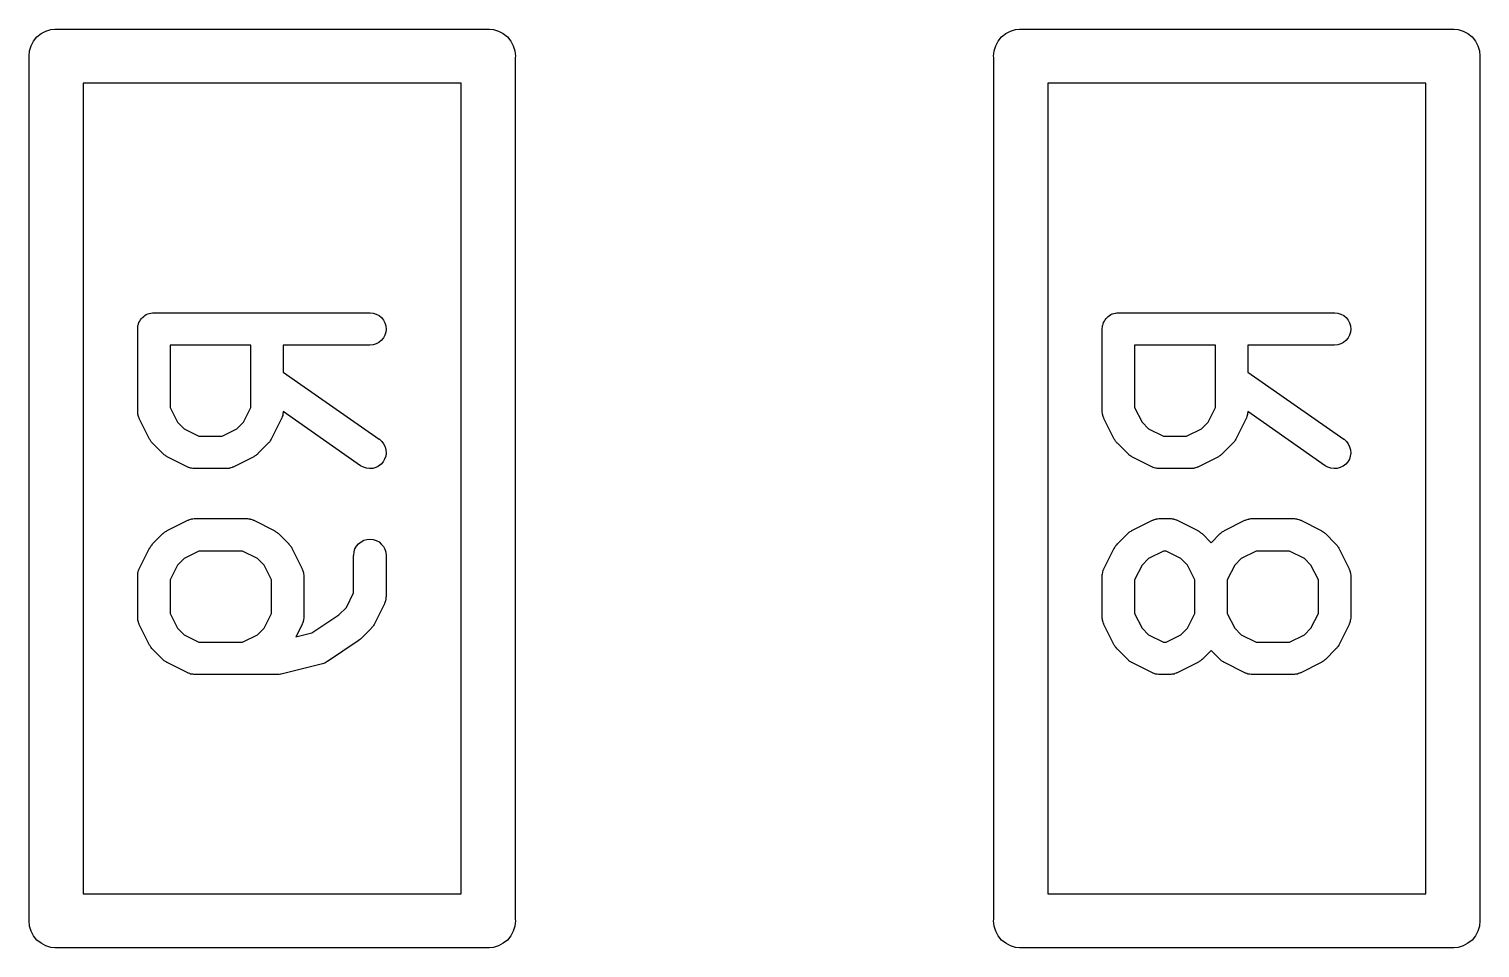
# Model space of a CAD drawing. Extents: x 1.7 to 12.3, y -5.9 to -2.3.
# Drawn here: x 7.2479 to 7.3537, y -5.5882 to -5.5212 of the extents above; entities that cross this region are included whole.
import ezdxf

# ---------------------------------------------------------------- set-up
doc = ezdxf.new("R2010")
doc.units = 0
doc.header["$MEASUREMENT"] = 0
doc.layers.add('BLACK', color=7, linetype='CONTINUOUS')

msp = doc.modelspace()

# ---------------------------------------------------------------- linework, layer by layer
at = {"layer": 'BLACK', "linetype": 'CONTINUOUS'}
for p, q in [((7.24849, -5.5218), (7.24879, -5.52155)), ((7.24879, -5.52155), (7.24913, -5.52137)), ((7.24913, -5.52137), (7.2495, -5.52126)), ((7.2495, -5.52126), (7.24979, -5.52123)), ((7.24979, -5.52123), (7.24988, -5.52122)), ((7.24988, -5.52122), (7.24998, -5.52123)), ((7.24998, -5.52123), (7.28128, -5.52123)), ((7.28128, -5.52123), (7.28138, -5.52122)), ((7.28138, -5.52122), (7.28148, -5.52123)), ((7.28148, -5.52123), (7.28177, -5.52126)), ((7.28177, -5.52126), (7.28214, -5.52137)), ((7.28214, -5.52137), (7.28248, -5.52155)), ((7.28248, -5.52155), (7.28278, -5.5218)), ((7.3188, -5.5218), (7.3191, -5.52155)), ((7.3191, -5.52155), (7.31944, -5.52137)), ((7.31944, -5.52137), (7.31981, -5.52126)), ((7.31981, -5.52126), (7.3201, -5.52123)), ((7.3201, -5.52123), (7.3202, -5.52122)), ((7.3202, -5.52122), (7.32029, -5.52123)), ((7.32029, -5.52123), (7.3516, -5.52123)), ((7.3516, -5.52123), (7.35169, -5.52122)), ((7.35169, -5.52122), (7.35179, -5.52123)), ((7.35179, -5.52123), (7.35208, -5.52126)), ((7.35208, -5.52126), (7.35245, -5.52137)), ((7.35245, -5.52137), (7.35279, -5.52155)), ((7.35279, -5.52155), (7.35309, -5.5218)), ((7.24794, -5.52281), (7.24806, -5.52244)), ((7.24806, -5.52244), (7.24824, -5.5221)), ((7.24824, -5.5221), (7.24849, -5.5218)), ((7.28278, -5.5218), (7.28302, -5.5221)), ((7.28302, -5.5221), (7.28321, -5.52244)), ((7.28321, -5.52244), (7.28332, -5.52281)), ((7.31826, -5.52281), (7.31837, -5.52244)), ((7.31837, -5.52244), (7.31855, -5.5221)), ((7.31855, -5.5221), (7.3188, -5.5218)), ((7.35309, -5.5218), (7.35334, -5.5221)), ((7.35334, -5.5221), (7.35352, -5.52244)), ((7.35352, -5.52244), (7.35363, -5.52281)), ((7.24791, -5.5232), (7.24794, -5.52281)), ((7.24792, -5.52329), (7.24791, -5.5232)), ((7.24792, -5.58609), (7.24792, -5.52329)), ((7.28332, -5.52281), (7.28336, -5.5232)), ((7.28336, -5.5232), (7.28335, -5.52329)), ((7.28335, -5.52329), (7.28335, -5.58609)), ((7.31822, -5.5232), (7.31826, -5.52281)), ((7.31823, -5.52329), (7.31822, -5.5232)), ((7.31823, -5.58609), (7.31823, -5.52329)), ((7.35363, -5.52281), (7.35367, -5.5232)), ((7.35367, -5.5232), (7.35366, -5.52329)), ((7.35366, -5.52329), (7.35366, -5.58609)), ((7.25185, -5.52517), (7.25185, -5.58422)), ((7.27941, -5.52517), (7.25185, -5.52517)), ((7.27941, -5.58422), (7.27941, -5.52517)), ((7.32217, -5.52517), (7.32217, -5.58422)), ((7.34972, -5.52517), (7.32217, -5.52517)), ((7.34972, -5.58422), (7.34972, -5.52517)), ((7.25584, -5.54294), (7.25585, -5.54283)), ((7.25585, -5.54283), (7.25589, -5.54272)), ((7.25585, -5.54283), (7.25585, -5.54283)), ((7.25585, -5.54283), (7.25585, -5.54283)), ((7.25589, -5.54272), (7.25592, -5.54261)), ((7.25592, -5.54261), (7.25598, -5.54251)), ((7.25592, -5.54261), (7.25592, -5.54261)), ((7.25592, -5.54261), (7.25592, -5.54261)), ((7.25598, -5.54251), (7.25603, -5.54241)), ((7.25603, -5.5424), (7.2561, -5.54232)), ((7.25603, -5.54241), (7.25603, -5.5424)), ((7.25603, -5.54241), (7.25603, -5.54241)), ((7.2561, -5.54232), (7.25618, -5.54223)), ((7.25618, -5.54223), (7.25627, -5.54216)), ((7.25618, -5.54223), (7.25618, -5.54223)), ((7.25618, -5.54223), (7.25618, -5.54223)), ((7.25627, -5.54216), (7.25635, -5.54209)), ((7.25635, -5.54209), (7.25636, -5.54208)), ((7.25636, -5.54208), (7.25646, -5.54203)), ((7.25636, -5.54208), (7.25636, -5.54208)), ((7.25646, -5.54203), (7.25656, -5.54198)), ((7.25656, -5.54198), (7.25656, -5.54198)), ((7.25656, -5.54198), (7.25657, -5.54198)), ((7.25657, -5.54198), (7.25667, -5.54194)), ((7.25667, -5.54194), (7.25678, -5.54191)), ((7.25678, -5.54191), (7.25678, -5.54191)), ((7.25678, -5.54191), (7.25679, -5.54191)), ((7.25679, -5.54191), (7.2569, -5.5419)), ((7.2569, -5.5419), (7.25701, -5.54189)), ((7.25701, -5.54189), (7.27276, -5.54189)), ((7.27276, -5.54189), (7.27277, -5.54189)), ((7.27277, -5.54189), (7.273, -5.54192)), ((7.273, -5.54192), (7.27322, -5.54199)), ((7.27322, -5.54199), (7.27342, -5.5421)), ((7.27342, -5.5421), (7.2736, -5.54224)), ((7.2736, -5.54224), (7.27374, -5.54242)), ((7.27374, -5.54242), (7.27385, -5.54263)), ((7.27385, -5.54263), (7.27392, -5.54285)), ((7.27392, -5.54285), (7.27394, -5.54308)), ((7.32615, -5.54294), (7.32616, -5.54283)), ((7.32616, -5.54283), (7.32616, -5.54283)), ((7.32616, -5.54283), (7.32617, -5.54283)), ((7.32617, -5.54283), (7.3262, -5.54272)), ((7.3262, -5.54272), (7.32623, -5.54261)), ((7.32623, -5.54261), (7.32623, -5.54261)), ((7.32623, -5.54261), (7.32624, -5.54261)), ((7.32624, -5.54261), (7.32629, -5.54251)), ((7.32629, -5.54251), (7.32634, -5.54241)), ((7.32634, -5.54241), (7.32635, -5.5424)), ((7.32634, -5.54241), (7.32634, -5.54241)), ((7.32635, -5.5424), (7.32642, -5.54232)), ((7.32642, -5.54232), (7.32649, -5.54223)), ((7.32649, -5.54223), (7.32658, -5.54216)), ((7.32649, -5.54223), (7.32649, -5.54223)), ((7.32649, -5.54223), (7.32649, -5.54223)), ((7.32658, -5.54216), (7.32667, -5.54209)), ((7.32667, -5.54208), (7.32677, -5.54203)), ((7.32667, -5.54209), (7.32667, -5.54208)), ((7.32667, -5.54208), (7.32667, -5.54208)), ((7.32677, -5.54203), (7.32687, -5.54198)), ((7.32687, -5.54198), (7.32687, -5.54198)), ((7.32687, -5.54198), (7.32688, -5.54198)), ((7.32688, -5.54198), (7.32699, -5.54194)), ((7.32699, -5.54194), (7.32709, -5.54191)), ((7.32709, -5.54191), (7.3271, -5.54191)), ((7.3271, -5.54191), (7.32721, -5.5419)), ((7.3271, -5.54191), (7.3271, -5.54191)), ((7.32721, -5.5419), (7.32732, -5.54189)), ((7.32732, -5.54189), (7.34307, -5.54189)), ((7.34307, -5.54189), (7.34309, -5.54189)), ((7.34309, -5.54189), (7.34331, -5.54192)), ((7.34331, -5.54192), (7.34353, -5.54199)), ((7.34353, -5.54199), (7.34374, -5.5421)), ((7.34374, -5.5421), (7.34391, -5.54224)), ((7.34391, -5.54224), (7.34406, -5.54242)), ((7.34406, -5.54242), (7.34416, -5.54263)), ((7.34416, -5.54263), (7.34423, -5.54285)), ((7.34423, -5.54285), (7.34425, -5.54308)), ((7.25583, -5.54305), (7.25584, -5.54294)), ((7.25583, -5.54307), (7.25583, -5.54305)), ((7.25583, -5.54907), (7.25583, -5.54307)), ((7.27359, -5.54391), (7.27341, -5.54405)), ((7.27374, -5.54373), (7.27359, -5.54391)), ((7.27384, -5.54353), (7.27374, -5.54373)), ((7.27391, -5.54331), (7.27384, -5.54353)), ((7.27394, -5.54308), (7.27391, -5.54331)), ((7.32614, -5.54305), (7.32615, -5.54294)), ((7.32614, -5.54307), (7.32614, -5.54305)), ((7.32614, -5.54907), (7.32614, -5.54307)), ((7.3439, -5.54391), (7.34372, -5.54405)), ((7.34405, -5.54373), (7.3439, -5.54391)), ((7.34416, -5.54353), (7.34405, -5.54373)), ((7.34423, -5.54331), (7.34416, -5.54353)), ((7.34425, -5.54308), (7.34423, -5.54331)), ((7.25819, -5.54425), (7.25819, -5.54879)), ((7.26408, -5.54425), (7.25819, -5.54425)), ((7.26408, -5.54879), (7.26408, -5.54425)), ((7.27276, -5.54425), (7.26644, -5.54425)), ((7.26644, -5.54425), (7.26644, -5.54621)), ((7.27299, -5.54423), (7.27276, -5.54425)), ((7.27321, -5.54416), (7.27299, -5.54423)), ((7.27341, -5.54405), (7.27321, -5.54416)), ((7.3285, -5.54425), (7.3285, -5.54879)), ((7.33439, -5.54425), (7.3285, -5.54425)), ((7.33439, -5.54879), (7.33439, -5.54425)), ((7.34307, -5.54425), (7.33675, -5.54425)), ((7.33675, -5.54425), (7.33675, -5.54621)), ((7.3433, -5.54423), (7.34307, -5.54425)), ((7.34352, -5.54416), (7.3433, -5.54423)), ((7.34372, -5.54405), (7.34352, -5.54416)), ((7.26644, -5.54621), (7.27343, -5.5511)), ((7.33675, -5.54621), (7.34375, -5.5511)), ((7.25583, -5.5491), (7.25583, -5.54907)), ((7.25583, -5.54914), (7.25583, -5.5491)), ((7.25584, -5.54922), (7.25583, -5.54914)), ((7.25585, -5.5493), (7.25584, -5.54922)), ((7.25819, -5.54879), (7.25873, -5.54987)), ((7.26354, -5.54987), (7.26408, -5.54879)), ((7.26643, -5.54916), (7.26642, -5.54924)), ((7.26644, -5.54909), (7.26643, -5.54912)), ((7.26643, -5.54912), (7.26643, -5.54916)), ((7.27208, -5.55304), (7.26644, -5.54909)), ((7.32614, -5.5491), (7.32614, -5.54907)), ((7.32614, -5.54914), (7.32614, -5.5491)), ((7.32615, -5.54922), (7.32614, -5.54914)), ((7.32616, -5.5493), (7.32615, -5.54922)), ((7.3285, -5.54879), (7.32904, -5.54987)), ((7.33385, -5.54987), (7.33439, -5.54879)), ((7.33675, -5.54916), (7.33673, -5.54924)), ((7.34239, -5.55304), (7.33675, -5.54909)), ((7.33675, -5.54909), (7.33675, -5.54912)), ((7.33675, -5.54912), (7.33675, -5.54916)), ((7.25586, -5.54933), (7.25585, -5.5493)), ((7.25586, -5.54937), (7.25586, -5.54933)), ((7.25589, -5.54944), (7.25586, -5.54937)), ((7.25592, -5.54952), (7.25589, -5.54944)), ((7.25593, -5.54955), (7.25592, -5.54952)), ((7.25594, -5.54958), (7.25593, -5.54955)), ((7.25595, -5.5496), (7.25594, -5.54958)), ((7.2567, -5.5511), (7.25595, -5.5496)), ((7.25873, -5.54987), (7.25921, -5.55035)), ((7.26306, -5.55035), (7.26354, -5.54987)), ((7.26631, -5.5496), (7.26556, -5.5511)), ((7.26633, -5.54957), (7.26631, -5.5496)), ((7.26634, -5.54954), (7.26633, -5.54957)), ((7.26637, -5.54946), (7.26634, -5.54954)), ((7.2664, -5.54938), (7.26637, -5.54946)), ((7.26641, -5.54932), (7.2664, -5.54935)), ((7.2664, -5.54935), (7.2664, -5.54938)), ((7.26642, -5.54924), (7.26641, -5.54932)), ((7.32617, -5.54933), (7.32616, -5.5493)), ((7.32618, -5.54937), (7.32617, -5.54933)), ((7.32621, -5.54944), (7.32618, -5.54937)), ((7.32623, -5.54952), (7.32621, -5.54944)), ((7.32625, -5.54955), (7.32623, -5.54952)), ((7.32626, -5.54958), (7.32625, -5.54955)), ((7.32626, -5.5496), (7.32626, -5.54958)), ((7.32701, -5.5511), (7.32626, -5.5496)), ((7.32904, -5.54987), (7.32952, -5.55035)), ((7.33337, -5.55035), (7.33385, -5.54987)), ((7.33663, -5.5496), (7.33588, -5.5511)), ((7.33664, -5.54957), (7.33663, -5.5496)), ((7.33666, -5.54954), (7.33664, -5.54957)), ((7.33668, -5.54946), (7.33666, -5.54954)), ((7.33671, -5.54938), (7.33668, -5.54946)), ((7.33672, -5.54932), (7.33671, -5.54935)), ((7.33671, -5.54935), (7.33671, -5.54938)), ((7.33673, -5.54924), (7.33672, -5.54932)), ((7.25674, -5.55115), (7.2567, -5.5511)), ((7.25677, -5.55121), (7.25674, -5.55115)), ((7.2568, -5.55125), (7.25677, -5.55121)), ((7.25682, -5.55129), (7.2568, -5.55125)), ((7.25687, -5.55134), (7.25682, -5.55129)), ((7.25691, -5.55139), (7.25687, -5.55134)), ((7.25921, -5.55035), (7.26029, -5.55089)), ((7.26029, -5.55089), (7.26198, -5.55089)), ((7.26198, -5.55089), (7.26306, -5.55035)), ((7.26543, -5.55131), (7.26538, -5.55135)), ((7.26546, -5.55126), (7.26543, -5.55131)), ((7.26549, -5.55123), (7.26546, -5.55126)), ((7.26552, -5.55117), (7.26549, -5.55123)), ((7.26556, -5.55111), (7.26552, -5.55117)), ((7.26556, -5.5511), (7.26556, -5.55111)), ((7.27343, -5.5511), (7.27345, -5.55111)), ((7.27345, -5.55111), (7.27362, -5.55126)), ((7.27362, -5.55126), (7.27376, -5.55145)), ((7.32705, -5.55115), (7.32701, -5.5511)), ((7.32708, -5.55121), (7.32705, -5.55115)), ((7.32711, -5.55125), (7.32708, -5.55121)), ((7.32714, -5.55129), (7.32711, -5.55125)), ((7.32718, -5.55134), (7.32714, -5.55129)), ((7.32722, -5.55139), (7.32718, -5.55134)), ((7.32952, -5.55035), (7.3306, -5.55089)), ((7.3306, -5.55089), (7.33229, -5.55089)), ((7.33229, -5.55089), (7.33337, -5.55035)), ((7.33574, -5.55131), (7.3357, -5.55135)), ((7.33577, -5.55126), (7.33574, -5.55131)), ((7.3358, -5.55123), (7.33577, -5.55126)), ((7.33583, -5.55117), (7.3358, -5.55123)), ((7.33587, -5.55111), (7.33583, -5.55117)), ((7.33588, -5.5511), (7.33587, -5.55111)), ((7.34375, -5.5511), (7.34376, -5.55111)), ((7.34376, -5.55111), (7.34393, -5.55126)), ((7.34393, -5.55126), (7.34407, -5.55145)), ((7.25692, -5.5514), (7.25691, -5.55139)), ((7.25767, -5.55215), (7.25692, -5.5514)), ((7.25772, -5.5522), (7.25767, -5.55215)), ((7.25777, -5.55224), (7.25772, -5.5522)), ((7.25781, -5.55227), (7.25777, -5.55224)), ((7.25785, -5.5523), (7.25781, -5.55227)), ((7.25791, -5.55233), (7.25785, -5.5523)), ((7.25796, -5.55237), (7.25791, -5.55233)), ((7.25798, -5.55238), (7.25796, -5.55237)), ((7.25948, -5.55313), (7.25798, -5.55238)), ((7.26429, -5.55238), (7.26279, -5.55313)), ((7.26434, -5.55234), (7.26429, -5.55238)), ((7.2644, -5.55231), (7.26434, -5.55234)), ((7.26444, -5.55228), (7.2644, -5.55231)), ((7.26448, -5.55225), (7.26444, -5.55228)), ((7.26453, -5.55221), (7.26448, -5.55225)), ((7.26458, -5.55217), (7.26453, -5.55221)), ((7.26459, -5.55215), (7.26458, -5.55217)), ((7.26534, -5.5514), (7.26459, -5.55215)), ((7.26538, -5.55135), (7.26534, -5.5514)), ((7.27376, -5.55145), (7.27386, -5.55165)), ((7.27391, -5.55234), (7.27383, -5.55255)), ((7.27386, -5.55165), (7.27392, -5.55188)), ((7.27394, -5.55211), (7.27391, -5.55234)), ((7.27392, -5.55188), (7.27394, -5.55211)), ((7.32724, -5.5514), (7.32722, -5.55139)), ((7.32799, -5.55215), (7.32724, -5.5514)), ((7.32804, -5.5522), (7.32799, -5.55215)), ((7.32808, -5.55224), (7.32804, -5.5522)), ((7.32813, -5.55227), (7.32808, -5.55224)), ((7.32816, -5.5523), (7.32813, -5.55227)), ((7.32822, -5.55233), (7.32816, -5.5523)), ((7.32828, -5.55237), (7.32822, -5.55233)), ((7.32829, -5.55238), (7.32828, -5.55237)), ((7.32979, -5.55313), (7.32829, -5.55238)), ((7.3346, -5.55238), (7.3331, -5.55313)), ((7.33465, -5.55234), (7.3346, -5.55238)), ((7.33471, -5.55231), (7.33465, -5.55234)), ((7.33475, -5.55228), (7.33471, -5.55231)), ((7.33479, -5.55225), (7.33475, -5.55228)), ((7.33484, -5.55221), (7.33479, -5.55225)), ((7.33489, -5.55217), (7.33484, -5.55221)), ((7.33491, -5.55215), (7.33489, -5.55217)), ((7.33565, -5.5514), (7.33491, -5.55215)), ((7.3357, -5.55135), (7.33565, -5.5514)), ((7.34407, -5.55145), (7.34417, -5.55165)), ((7.34422, -5.55234), (7.34415, -5.55255)), ((7.34417, -5.55165), (7.34423, -5.55188)), ((7.34425, -5.55211), (7.34422, -5.55234)), ((7.34423, -5.55188), (7.34425, -5.55211)), ((7.25951, -5.55314), (7.25948, -5.55313)), ((7.25954, -5.55316), (7.25951, -5.55314)), ((7.25962, -5.55318), (7.25954, -5.55316)), ((7.25969, -5.55321), (7.25962, -5.55318)), ((7.25973, -5.55321), (7.25969, -5.55321)), ((7.25976, -5.55322), (7.25973, -5.55321)), ((7.25984, -5.55323), (7.25976, -5.55322)), ((7.25992, -5.55325), (7.25984, -5.55323)), ((7.25996, -5.55325), (7.25992, -5.55325)), ((7.25999, -5.55325), (7.25996, -5.55325)), ((7.26001, -5.55325), (7.25999, -5.55325)), ((7.26226, -5.55325), (7.26001, -5.55325)), ((7.26229, -5.55325), (7.26226, -5.55325)), ((7.26233, -5.55325), (7.26229, -5.55325)), ((7.26241, -5.55324), (7.26233, -5.55325)), ((7.26249, -5.55323), (7.26241, -5.55324)), ((7.26252, -5.55322), (7.26249, -5.55323)), ((7.26255, -5.55321), (7.26252, -5.55322)), ((7.26263, -5.55318), (7.26255, -5.55321)), ((7.26271, -5.55316), (7.26263, -5.55318)), ((7.26274, -5.55315), (7.26271, -5.55316)), ((7.26277, -5.55313), (7.26274, -5.55315)), ((7.26279, -5.55313), (7.26277, -5.55313)), ((7.27228, -5.55315), (7.27208, -5.55304)), ((7.2725, -5.55322), (7.27228, -5.55315)), ((7.27273, -5.55325), (7.2725, -5.55322)), ((7.27296, -5.55323), (7.27273, -5.55325)), ((7.27318, -5.55317), (7.27296, -5.55323)), ((7.27339, -5.55307), (7.27318, -5.55317)), ((7.27357, -5.55293), (7.27339, -5.55307)), ((7.27372, -5.55275), (7.27357, -5.55293)), ((7.27383, -5.55255), (7.27372, -5.55275)), ((7.32982, -5.55314), (7.32979, -5.55313)), ((7.32986, -5.55316), (7.32982, -5.55314)), ((7.32993, -5.55318), (7.32986, -5.55316)), ((7.33001, -5.55321), (7.32993, -5.55318)), ((7.33004, -5.55321), (7.33001, -5.55321)), ((7.33007, -5.55322), (7.33004, -5.55321)), ((7.33015, -5.55323), (7.33007, -5.55322)), ((7.33023, -5.55325), (7.33015, -5.55323)), ((7.33027, -5.55325), (7.33023, -5.55325)), ((7.3303, -5.55325), (7.33027, -5.55325)), ((7.33032, -5.55325), (7.3303, -5.55325)), ((7.33257, -5.55325), (7.33032, -5.55325)), ((7.3326, -5.55325), (7.33257, -5.55325)), ((7.33264, -5.55325), (7.3326, -5.55325)), ((7.33272, -5.55324), (7.33264, -5.55325)), ((7.3328, -5.55323), (7.33272, -5.55324)), ((7.33283, -5.55322), (7.3328, -5.55323)), ((7.33287, -5.55321), (7.33283, -5.55322)), ((7.33294, -5.55318), (7.33287, -5.55321)), ((7.33302, -5.55316), (7.33294, -5.55318)), ((7.33305, -5.55315), (7.33302, -5.55316)), ((7.33308, -5.55313), (7.33305, -5.55315)), ((7.3331, -5.55313), (7.33308, -5.55313)), ((7.34259, -5.55315), (7.34239, -5.55304)), ((7.34281, -5.55322), (7.34259, -5.55315)), ((7.34304, -5.55325), (7.34281, -5.55322)), ((7.34327, -5.55323), (7.34304, -5.55325)), ((7.34349, -5.55317), (7.34327, -5.55323)), ((7.3437, -5.55307), (7.34349, -5.55317)), ((7.34388, -5.55293), (7.3437, -5.55307)), ((7.34403, -5.55275), (7.34388, -5.55293)), ((7.34415, -5.55255), (7.34403, -5.55275)), ((7.25798, -5.55776), (7.25948, -5.55701)), ((7.25948, -5.55701), (7.25949, -5.55701)), ((7.25949, -5.55701), (7.25953, -5.55699)), ((7.25953, -5.55699), (7.25956, -5.55698)), ((7.25956, -5.55698), (7.25964, -5.55695)), ((7.25964, -5.55695), (7.25971, -5.55693)), ((7.25971, -5.55693), (7.25974, -5.55692)), ((7.25974, -5.55692), (7.25978, -5.55691)), ((7.25978, -5.55691), (7.25986, -5.5569)), ((7.25986, -5.5569), (7.25994, -5.55689)), ((7.25994, -5.55689), (7.25997, -5.55689)), ((7.25997, -5.55689), (7.26001, -5.55689)), ((7.26001, -5.55689), (7.26376, -5.55689)), ((7.26376, -5.55689), (7.26377, -5.55689)), ((7.26377, -5.55689), (7.26381, -5.55689)), ((7.26381, -5.55689), (7.26384, -5.55689)), ((7.26384, -5.55689), (7.26392, -5.5569)), ((7.26392, -5.5569), (7.264, -5.55691)), ((7.264, -5.55691), (7.26404, -5.55692)), ((7.26404, -5.55692), (7.26407, -5.55693)), ((7.26407, -5.55693), (7.26415, -5.55696)), ((7.26415, -5.55696), (7.26422, -5.55698)), ((7.26422, -5.55698), (7.26425, -5.557)), ((7.26425, -5.557), (7.26429, -5.55701)), ((7.26429, -5.55701), (7.26579, -5.55776)), ((7.32829, -5.55776), (7.32979, -5.55701)), ((7.32979, -5.55701), (7.32981, -5.55701)), ((7.32981, -5.55701), (7.32984, -5.55699)), ((7.32984, -5.55699), (7.32987, -5.55698)), ((7.32987, -5.55698), (7.32995, -5.55695)), ((7.32995, -5.55695), (7.33002, -5.55693)), ((7.33002, -5.55693), (7.33006, -5.55692)), ((7.33006, -5.55692), (7.33009, -5.55691)), ((7.33009, -5.55691), (7.33017, -5.5569)), ((7.33017, -5.5569), (7.33025, -5.55689)), ((7.33025, -5.55689), (7.33029, -5.55689)), ((7.33029, -5.55689), (7.33032, -5.55689)), ((7.33032, -5.55689), (7.33107, -5.55689)), ((7.33107, -5.55689), (7.33109, -5.55689)), ((7.33109, -5.55689), (7.33112, -5.55689)), ((7.33112, -5.55689), (7.33116, -5.55689)), ((7.33116, -5.55689), (7.33124, -5.5569)), ((7.33124, -5.5569), (7.33132, -5.55691)), ((7.33132, -5.55691), (7.33135, -5.55692)), ((7.33135, -5.55692), (7.33138, -5.55693)), ((7.33138, -5.55693), (7.33146, -5.55696)), ((7.33146, -5.55696), (7.33154, -5.55698)), ((7.33154, -5.55698), (7.33157, -5.557)), ((7.33157, -5.557), (7.3316, -5.55701)), ((7.3316, -5.55701), (7.3331, -5.55776)), ((7.33504, -5.55776), (7.33654, -5.55701)), ((7.33654, -5.55701), (7.33656, -5.55701)), ((7.33656, -5.55701), (7.33659, -5.55699)), ((7.33659, -5.55699), (7.33662, -5.55698)), ((7.33662, -5.55698), (7.3367, -5.55695)), ((7.3367, -5.55695), (7.33677, -5.55693)), ((7.33677, -5.55693), (7.33681, -5.55692)), ((7.33681, -5.55692), (7.33684, -5.55691)), ((7.33684, -5.55691), (7.33692, -5.5569)), ((7.33692, -5.5569), (7.337, -5.55689)), ((7.337, -5.55689), (7.33703, -5.55689)), ((7.33703, -5.55689), (7.33707, -5.55689)), ((7.33707, -5.55689), (7.34007, -5.55689)), ((7.34007, -5.55689), (7.34009, -5.55689)), ((7.34009, -5.55689), (7.34012, -5.55689)), ((7.34012, -5.55689), (7.34015, -5.55689)), ((7.34015, -5.55689), (7.34023, -5.5569)), ((7.34023, -5.5569), (7.34031, -5.55691)), ((7.34031, -5.55691), (7.34035, -5.55692)), ((7.34035, -5.55692), (7.34038, -5.55693)), ((7.34038, -5.55693), (7.34046, -5.55696)), ((7.34046, -5.55696), (7.34053, -5.55698)), ((7.34053, -5.55698), (7.34056, -5.557)), ((7.34056, -5.557), (7.3406, -5.55701)), ((7.3406, -5.55701), (7.3421, -5.55776)), ((7.25688, -5.55879), (7.25692, -5.55873)), ((7.25692, -5.55873), (7.25767, -5.55798)), ((7.25767, -5.55798), (7.25768, -5.55797)), ((7.25768, -5.55797), (7.25774, -5.55793)), ((7.25774, -5.55793), (7.25778, -5.55788)), ((7.25778, -5.55788), (7.25783, -5.55786)), ((7.25783, -5.55786), (7.25786, -5.55783)), ((7.25786, -5.55783), (7.25792, -5.5578)), ((7.25792, -5.5578), (7.25798, -5.55776)), ((7.26579, -5.55776), (7.2658, -5.55777)), ((7.2658, -5.55777), (7.26586, -5.55781)), ((7.26586, -5.55781), (7.26591, -5.55784)), ((7.26591, -5.55784), (7.26595, -5.55787)), ((7.26595, -5.55787), (7.26599, -5.5579)), ((7.26599, -5.5579), (7.26604, -5.55794)), ((7.26604, -5.55794), (7.26609, -5.55798)), ((7.26609, -5.55798), (7.26684, -5.55873)), ((7.26684, -5.55873), (7.26685, -5.55875)), ((7.27178, -5.5589), (7.27193, -5.55872)), ((7.27193, -5.55872), (7.27211, -5.55858)), ((7.27211, -5.55858), (7.27231, -5.55847)), ((7.27231, -5.55847), (7.27253, -5.55841)), ((7.27253, -5.55841), (7.27276, -5.55839)), ((7.27276, -5.55839), (7.27299, -5.55841)), ((7.27299, -5.55841), (7.27321, -5.55848)), ((7.27321, -5.55848), (7.27342, -5.55859)), ((7.27342, -5.55859), (7.27359, -5.55874)), ((7.27359, -5.55874), (7.27374, -5.55891)), ((7.32719, -5.55879), (7.32724, -5.55873)), ((7.32724, -5.55873), (7.32799, -5.55798)), ((7.32799, -5.55798), (7.328, -5.55797)), ((7.328, -5.55797), (7.32805, -5.55793)), ((7.32805, -5.55793), (7.3281, -5.55788)), ((7.3281, -5.55788), (7.32814, -5.55786)), ((7.32814, -5.55786), (7.32818, -5.55783)), ((7.32818, -5.55783), (7.32824, -5.5578)), ((7.32824, -5.5578), (7.32829, -5.55776)), ((7.3331, -5.55776), (7.33311, -5.55777)), ((7.33311, -5.55777), (7.33317, -5.55781)), ((7.33317, -5.55781), (7.33323, -5.55784)), ((7.33323, -5.55784), (7.33327, -5.55787)), ((7.33327, -5.55787), (7.33331, -5.5579)), ((7.33331, -5.5579), (7.33335, -5.55794)), ((7.33335, -5.55794), (7.33341, -5.55798)), ((7.33341, -5.55798), (7.33407, -5.55865)), ((7.33407, -5.55865), (7.33473, -5.55798)), ((7.33473, -5.55798), (7.33475, -5.55797)), ((7.33475, -5.55797), (7.3348, -5.55793)), ((7.3348, -5.55793), (7.33485, -5.55788)), ((7.33485, -5.55788), (7.33489, -5.55786)), ((7.33489, -5.55786), (7.33493, -5.55783)), ((7.33493, -5.55783), (7.33499, -5.5578)), ((7.33499, -5.5578), (7.33504, -5.55776)), ((7.3421, -5.55776), (7.34211, -5.55777)), ((7.34211, -5.55777), (7.34217, -5.55781)), ((7.34217, -5.55781), (7.34223, -5.55784)), ((7.34223, -5.55784), (7.34226, -5.55787)), ((7.34226, -5.55787), (7.34231, -5.5579)), ((7.34231, -5.5579), (7.34235, -5.55794)), ((7.34235, -5.55794), (7.3424, -5.55798)), ((7.3424, -5.55798), (7.34315, -5.55873)), ((7.34315, -5.55873), (7.34317, -5.55875)), ((7.25595, -5.56054), (7.2567, -5.55904)), ((7.2567, -5.55904), (7.25671, -5.55903)), ((7.25671, -5.55903), (7.25674, -5.55897)), ((7.25674, -5.55897), (7.25678, -5.55891)), ((7.25678, -5.55891), (7.25681, -5.55887)), ((7.25681, -5.55887), (7.25683, -5.55883)), ((7.25683, -5.55883), (7.25688, -5.55879)), ((7.25921, -5.55979), (7.25873, -5.56027)), ((7.26029, -5.55925), (7.25921, -5.55979)), ((7.26348, -5.55925), (7.26029, -5.55925)), ((7.26456, -5.55979), (7.26348, -5.55925)), ((7.26504, -5.56027), (7.26456, -5.55979)), ((7.26685, -5.55875), (7.26689, -5.5588)), ((7.26689, -5.5588), (7.26694, -5.55885)), ((7.26694, -5.55885), (7.26697, -5.55889)), ((7.26697, -5.55889), (7.267, -5.55893)), ((7.267, -5.55893), (7.26703, -5.55898)), ((7.26703, -5.55898), (7.26706, -5.55904)), ((7.26706, -5.55904), (7.26781, -5.56054)), ((7.27157, -5.55957), (7.27158, -5.55955)), ((7.27157, -5.56229), (7.27157, -5.55957)), ((7.27158, -5.55955), (7.2716, -5.55932)), ((7.2716, -5.55932), (7.27167, -5.5591)), ((7.27167, -5.5591), (7.27178, -5.5589)), ((7.27374, -5.55891), (7.27385, -5.55912)), ((7.27385, -5.55912), (7.27391, -5.55934)), ((7.27391, -5.55934), (7.27394, -5.55957)), ((7.27394, -5.55957), (7.27394, -5.56257)), ((7.32626, -5.56054), (7.32701, -5.55904)), ((7.32701, -5.55904), (7.32702, -5.55903)), ((7.32702, -5.55903), (7.32706, -5.55897)), ((7.32706, -5.55897), (7.32709, -5.55891)), ((7.32709, -5.55891), (7.32712, -5.55887)), ((7.32712, -5.55887), (7.32715, -5.55883)), ((7.32715, -5.55883), (7.32719, -5.55879)), ((7.32952, -5.55979), (7.32904, -5.56027)), ((7.3306, -5.55925), (7.32952, -5.55979)), ((7.33079, -5.55925), (7.3306, -5.55925)), ((7.33187, -5.55979), (7.33079, -5.55925)), ((7.33235, -5.56027), (7.33187, -5.55979)), ((7.33627, -5.55979), (7.33579, -5.56027)), ((7.33735, -5.55925), (7.33627, -5.55979)), ((7.33979, -5.55925), (7.33735, -5.55925)), ((7.34087, -5.55979), (7.33979, -5.55925)), ((7.34135, -5.56027), (7.34087, -5.55979)), ((7.34317, -5.55875), (7.34321, -5.5588)), ((7.34321, -5.5588), (7.34325, -5.55885)), ((7.34325, -5.55885), (7.34328, -5.55889)), ((7.34328, -5.55889), (7.34331, -5.55893)), ((7.34331, -5.55893), (7.34334, -5.55898)), ((7.34334, -5.55898), (7.34338, -5.55904)), ((7.34338, -5.55904), (7.34413, -5.56054)), ((7.25584, -5.5609), (7.25585, -5.56082)), ((7.25585, -5.56082), (7.25586, -5.56079)), ((7.25586, -5.56079), (7.25587, -5.56076)), ((7.25587, -5.56076), (7.2559, -5.56068)), ((7.2559, -5.56068), (7.25592, -5.5606)), ((7.25592, -5.5606), (7.25594, -5.56057)), ((7.25594, -5.56057), (7.25595, -5.56054)), ((7.25873, -5.56027), (7.25819, -5.56135)), ((7.26558, -5.56135), (7.26504, -5.56027)), ((7.26781, -5.56054), (7.26782, -5.56056)), ((7.26782, -5.56056), (7.26783, -5.56059)), ((7.26783, -5.56059), (7.26785, -5.56062)), ((7.26785, -5.56062), (7.26787, -5.5607)), ((7.26787, -5.5607), (7.2679, -5.56077)), ((7.2679, -5.56077), (7.26791, -5.56081)), ((7.26791, -5.56081), (7.26792, -5.56084)), ((7.26792, -5.56084), (7.26792, -5.56092)), ((7.32616, -5.5609), (7.32617, -5.56082)), ((7.32617, -5.56082), (7.32618, -5.56079)), ((7.32618, -5.56076), (7.32621, -5.56068)), ((7.32618, -5.56079), (7.32618, -5.56076)), ((7.32621, -5.56068), (7.32624, -5.5606)), ((7.32624, -5.5606), (7.32625, -5.56057)), ((7.32625, -5.56057), (7.32626, -5.56054)), ((7.32904, -5.56027), (7.3285, -5.56135)), ((7.33289, -5.56135), (7.33235, -5.56027)), ((7.33579, -5.56027), (7.33525, -5.56135)), ((7.34189, -5.56135), (7.34135, -5.56027)), ((7.34413, -5.56054), (7.34413, -5.56056)), ((7.34413, -5.56056), (7.34414, -5.56059)), ((7.34414, -5.56059), (7.34416, -5.56062)), ((7.34416, -5.56062), (7.34418, -5.5607)), ((7.34418, -5.5607), (7.34421, -5.56077)), ((7.34421, -5.56077), (7.34422, -5.56081)), ((7.34422, -5.56081), (7.34423, -5.56084)), ((7.34423, -5.56084), (7.34424, -5.56092)), ((7.25583, -5.56098), (7.25584, -5.5609)), ((7.25583, -5.56102), (7.25583, -5.56098)), ((7.25583, -5.56105), (7.25583, -5.56102)), ((7.25583, -5.56107), (7.25583, -5.56105)), ((7.25583, -5.56407), (7.25583, -5.56107)), ((7.25819, -5.56135), (7.25819, -5.56379)), ((7.26558, -5.56379), (7.26558, -5.56135)), ((7.26792, -5.56092), (7.26794, -5.561)), ((7.26794, -5.561), (7.26793, -5.56103)), ((7.26793, -5.56103), (7.26794, -5.56107)), ((7.26794, -5.56107), (7.26794, -5.56407)), ((7.32614, -5.56098), (7.32616, -5.5609)), ((7.32614, -5.56102), (7.32614, -5.56098)), ((7.32614, -5.56105), (7.32614, -5.56102)), ((7.32614, -5.56107), (7.32614, -5.56105)), ((7.32614, -5.56407), (7.32614, -5.56107)), ((7.3285, -5.56135), (7.3285, -5.56379)), ((7.33289, -5.56379), (7.33289, -5.56135)), ((7.33525, -5.56135), (7.33525, -5.56379)), ((7.34189, -5.56379), (7.34189, -5.56135)), ((7.34424, -5.56092), (7.34425, -5.561)), ((7.34425, -5.561), (7.34425, -5.56103)), ((7.34425, -5.56103), (7.34425, -5.56107)), ((7.34425, -5.56107), (7.34425, -5.56407)), ((7.27104, -5.56337), (7.27157, -5.56229)), ((7.27387, -5.56296), (7.27384, -5.56303)), ((7.27389, -5.56288), (7.27387, -5.56296)), ((7.2739, -5.56285), (7.27389, -5.56288)), ((7.27391, -5.56281), (7.2739, -5.56285)), ((7.27392, -5.56273), (7.27391, -5.56281)), ((7.27393, -5.56265), (7.27392, -5.56273)), ((7.27394, -5.56258), (7.27393, -5.56262)), ((7.27393, -5.56262), (7.27393, -5.56265)), ((7.27394, -5.56257), (7.27394, -5.56258)), ((7.25819, -5.56379), (7.25873, -5.56487)), ((7.26504, -5.56487), (7.26558, -5.56379)), ((7.26852, -5.56522), (7.2705, -5.5639)), ((7.2705, -5.5639), (7.27104, -5.56337)), ((7.27381, -5.5631), (7.27306, -5.5646)), ((7.27382, -5.56306), (7.27381, -5.5631)), ((7.27384, -5.56303), (7.27382, -5.56306)), ((7.3285, -5.56379), (7.32904, -5.56487)), ((7.33235, -5.56487), (7.33289, -5.56379)), ((7.33525, -5.56379), (7.33579, -5.56487)), ((7.34135, -5.56487), (7.34189, -5.56379)), ((7.25583, -5.5641), (7.25583, -5.56407)), ((7.25583, -5.56414), (7.25583, -5.5641)), ((7.25584, -5.56422), (7.25583, -5.56414)), ((7.25585, -5.5643), (7.25584, -5.56422)), ((7.25586, -5.56433), (7.25585, -5.5643)), ((7.25586, -5.56437), (7.25586, -5.56433)), ((7.25589, -5.56444), (7.25586, -5.56437)), ((7.25592, -5.56452), (7.25589, -5.56444)), ((7.25593, -5.56455), (7.25592, -5.56452)), ((7.25594, -5.56458), (7.25593, -5.56455)), ((7.25595, -5.5646), (7.25594, -5.56458)), ((7.2567, -5.5661), (7.25595, -5.5646)), ((7.25873, -5.56487), (7.25921, -5.56535)), ((7.26456, -5.56535), (7.26504, -5.56487)), ((7.26781, -5.5646), (7.26735, -5.56551)), ((7.26783, -5.56456), (7.26781, -5.5646)), ((7.26784, -5.56453), (7.26783, -5.56456)), ((7.26787, -5.56446), (7.26784, -5.56453)), ((7.2679, -5.56438), (7.26787, -5.56446)), ((7.26791, -5.56431), (7.2679, -5.56435)), ((7.2679, -5.56435), (7.2679, -5.56438)), ((7.26792, -5.56423), (7.26791, -5.56431)), ((7.26793, -5.56415), (7.26792, -5.56423)), ((7.26794, -5.56408), (7.26793, -5.56412)), ((7.26793, -5.56412), (7.26793, -5.56415)), ((7.26794, -5.56407), (7.26794, -5.56408)), ((7.27284, -5.5649), (7.27209, -5.56565)), ((7.27288, -5.56485), (7.27284, -5.5649)), ((7.27293, -5.5648), (7.27288, -5.56485)), ((7.27296, -5.56476), (7.27293, -5.5648)), ((7.27299, -5.56473), (7.27296, -5.56476)), ((7.27302, -5.56467), (7.27299, -5.56473)), ((7.27306, -5.56461), (7.27302, -5.56467)), ((7.27306, -5.5646), (7.27306, -5.56461)), ((7.32614, -5.5641), (7.32614, -5.56407)), ((7.32614, -5.56414), (7.32614, -5.5641)), ((7.32615, -5.56422), (7.32614, -5.56414)), ((7.32616, -5.5643), (7.32615, -5.56422)), ((7.32617, -5.56433), (7.32616, -5.5643)), ((7.32618, -5.56437), (7.32617, -5.56433)), ((7.32621, -5.56444), (7.32618, -5.56437)), ((7.32623, -5.56452), (7.32621, -5.56444)), ((7.32625, -5.56455), (7.32623, -5.56452)), ((7.32626, -5.56458), (7.32625, -5.56455)), ((7.32626, -5.5646), (7.32626, -5.56458)), ((7.32701, -5.5661), (7.32626, -5.5646)), ((7.32904, -5.56487), (7.32952, -5.56535)), ((7.33187, -5.56535), (7.33235, -5.56487)), ((7.33579, -5.56487), (7.33627, -5.56535)), ((7.34087, -5.56535), (7.34135, -5.56487)), ((7.34413, -5.5646), (7.34338, -5.5661)), ((7.34414, -5.56456), (7.34413, -5.5646)), ((7.34415, -5.56453), (7.34414, -5.56456)), ((7.34418, -5.56446), (7.34415, -5.56453)), ((7.34421, -5.56438), (7.34418, -5.56446)), ((7.34422, -5.56431), (7.34421, -5.56435)), ((7.34421, -5.56435), (7.34421, -5.56438)), ((7.34423, -5.56423), (7.34422, -5.56431)), ((7.34425, -5.56415), (7.34423, -5.56423)), ((7.34425, -5.56407), (7.34425, -5.56408)), ((7.34425, -5.56408), (7.34425, -5.56412)), ((7.34425, -5.56412), (7.34425, -5.56415)), ((7.25674, -5.56615), (7.2567, -5.5661)), ((7.25921, -5.56535), (7.26029, -5.56589)), ((7.26029, -5.56589), (7.26348, -5.56589)), ((7.26348, -5.56589), (7.26456, -5.56535)), ((7.26735, -5.56551), (7.26852, -5.56522)), ((7.27191, -5.5658), (7.26966, -5.5673)), ((7.272, -5.56573), (7.27191, -5.5658)), ((7.27208, -5.56566), (7.272, -5.56573)), ((7.27209, -5.56565), (7.27208, -5.56566)), ((7.27209, -5.56565), (7.27209, -5.56565)), ((7.27209, -5.56565), (7.27209, -5.56565)), ((7.27209, -5.56565), (7.27209, -5.56565)), ((7.32705, -5.56615), (7.32701, -5.5661)), ((7.32952, -5.56535), (7.3306, -5.56589)), ((7.3306, -5.56589), (7.33079, -5.56589)), ((7.33079, -5.56589), (7.33187, -5.56535)), ((7.33627, -5.56535), (7.33735, -5.56589)), ((7.33735, -5.56589), (7.33979, -5.56589)), ((7.33979, -5.56589), (7.34087, -5.56535)), ((7.34337, -5.56611), (7.34333, -5.56617)), ((7.34338, -5.5661), (7.34337, -5.56611)), ((7.25677, -5.56621), (7.25674, -5.56615)), ((7.2568, -5.56625), (7.25677, -5.56621)), ((7.25682, -5.56629), (7.2568, -5.56625)), ((7.25687, -5.56634), (7.25682, -5.56629)), ((7.25691, -5.56639), (7.25687, -5.56634)), ((7.25692, -5.5664), (7.25691, -5.56639)), ((7.25767, -5.56715), (7.25692, -5.5664)), ((7.25772, -5.5672), (7.25767, -5.56715)), ((7.25777, -5.56724), (7.25772, -5.5672)), ((7.32708, -5.56621), (7.32705, -5.56615)), ((7.32711, -5.56625), (7.32708, -5.56621)), ((7.32714, -5.56629), (7.32711, -5.56625)), ((7.32718, -5.56634), (7.32714, -5.56629)), ((7.32722, -5.56639), (7.32718, -5.56634)), ((7.32724, -5.5664), (7.32722, -5.56639)), ((7.32799, -5.56715), (7.32724, -5.5664)), ((7.32804, -5.5672), (7.32799, -5.56715)), ((7.32808, -5.56724), (7.32804, -5.5672)), ((7.33339, -5.56716), (7.33334, -5.56721)), ((7.33341, -5.56715), (7.33339, -5.56716)), ((7.33407, -5.56649), (7.33341, -5.56715)), ((7.33473, -5.56715), (7.33407, -5.56649)), ((7.33479, -5.5672), (7.33473, -5.56715)), ((7.33483, -5.56724), (7.33479, -5.5672)), ((7.34239, -5.56716), (7.34234, -5.56721)), ((7.3424, -5.56715), (7.34239, -5.56716)), ((7.34315, -5.5664), (7.3424, -5.56715)), ((7.3432, -5.56635), (7.34315, -5.5664)), ((7.34324, -5.5663), (7.3432, -5.56635)), ((7.34327, -5.56626), (7.34324, -5.5663)), ((7.3433, -5.56622), (7.34327, -5.56626)), ((7.34333, -5.56617), (7.3433, -5.56622)), ((7.25781, -5.56727), (7.25777, -5.56724)), ((7.25785, -5.5673), (7.25781, -5.56727)), ((7.25791, -5.56733), (7.25785, -5.5673)), ((7.25796, -5.56737), (7.25791, -5.56733)), ((7.25798, -5.56737), (7.25796, -5.56737)), ((7.25948, -5.56812), (7.25798, -5.56737)), ((7.25951, -5.56814), (7.25948, -5.56812)), ((7.25954, -5.56815), (7.25951, -5.56814)), ((7.25962, -5.56818), (7.25954, -5.56815)), ((7.25969, -5.56821), (7.25962, -5.56818)), ((7.25973, -5.56821), (7.25969, -5.56821)), ((7.25976, -5.56822), (7.25973, -5.56821)), ((7.25984, -5.56823), (7.25976, -5.56822)), ((7.25992, -5.56825), (7.25984, -5.56823)), ((7.25996, -5.56824), (7.25992, -5.56825)), ((7.25999, -5.56825), (7.25996, -5.56824)), ((7.26001, -5.56825), (7.25999, -5.56825)), ((7.26601, -5.56825), (7.26001, -5.56825)), ((7.26603, -5.56825), (7.26601, -5.56825)), ((7.26605, -5.56825), (7.26603, -5.56825)), ((7.26614, -5.56824), (7.26605, -5.56825)), ((7.26624, -5.56823), (7.26614, -5.56824)), ((7.26626, -5.56822), (7.26624, -5.56823)), ((7.26628, -5.56822), (7.26626, -5.56822)), ((7.26629, -5.56821), (7.26628, -5.56822)), ((7.26929, -5.56746), (7.26629, -5.56821)), ((7.26937, -5.56744), (7.26929, -5.56746)), ((7.26944, -5.56742), (7.26937, -5.56744)), ((7.26948, -5.5674), (7.26944, -5.56742)), ((7.26951, -5.56739), (7.26948, -5.5674)), ((7.26958, -5.56735), (7.26951, -5.56739)), ((7.26965, -5.56731), (7.26958, -5.56735)), ((7.26966, -5.5673), (7.26965, -5.56731)), ((7.32813, -5.56727), (7.32808, -5.56724)), ((7.32816, -5.5673), (7.32813, -5.56727)), ((7.32822, -5.56733), (7.32816, -5.5673)), ((7.32828, -5.56737), (7.32822, -5.56733)), ((7.32829, -5.56737), (7.32828, -5.56737)), ((7.32979, -5.56812), (7.32829, -5.56737)), ((7.32982, -5.56814), (7.32979, -5.56812)), ((7.32986, -5.56815), (7.32982, -5.56814)), ((7.32993, -5.56818), (7.32986, -5.56815)), ((7.33001, -5.56821), (7.32993, -5.56818)), ((7.33004, -5.56821), (7.33001, -5.56821)), ((7.33007, -5.56822), (7.33004, -5.56821)), ((7.33015, -5.56823), (7.33007, -5.56822)), ((7.33023, -5.56825), (7.33015, -5.56823)), ((7.33027, -5.56824), (7.33023, -5.56825)), ((7.3303, -5.56825), (7.33027, -5.56824)), ((7.33032, -5.56825), (7.3303, -5.56825)), ((7.33107, -5.56825), (7.33032, -5.56825)), ((7.3311, -5.56825), (7.33107, -5.56825)), ((7.33114, -5.56825), (7.3311, -5.56825)), ((7.33122, -5.56823), (7.33114, -5.56825)), ((7.3313, -5.56823), (7.33122, -5.56823)), ((7.33133, -5.56822), (7.3313, -5.56823)), ((7.33137, -5.56821), (7.33133, -5.56822)), ((7.33144, -5.56818), (7.33137, -5.56821)), ((7.33152, -5.56816), (7.33144, -5.56818)), ((7.33155, -5.56814), (7.33152, -5.56816)), ((7.33158, -5.56813), (7.33155, -5.56814)), ((7.3316, -5.56812), (7.33158, -5.56813)), ((7.3331, -5.56737), (7.3316, -5.56812)), ((7.33315, -5.56734), (7.3331, -5.56737)), ((7.33321, -5.56731), (7.33315, -5.56734)), ((7.33325, -5.56728), (7.33321, -5.56731)), ((7.33329, -5.56725), (7.33325, -5.56728)), ((7.33334, -5.56721), (7.33329, -5.56725)), ((7.33487, -5.56727), (7.33483, -5.56724)), ((7.33491, -5.5673), (7.33487, -5.56727)), ((7.33497, -5.56733), (7.33491, -5.5673)), ((7.33503, -5.56737), (7.33497, -5.56733)), ((7.33504, -5.56737), (7.33503, -5.56737)), ((7.33654, -5.56812), (7.33504, -5.56737)), ((7.33657, -5.56814), (7.33654, -5.56812)), ((7.3366, -5.56815), (7.33657, -5.56814)), ((7.33668, -5.56818), (7.3366, -5.56815)), ((7.33676, -5.56821), (7.33668, -5.56818)), ((7.33679, -5.56821), (7.33676, -5.56821)), ((7.33682, -5.56822), (7.33679, -5.56821)), ((7.3369, -5.56823), (7.33682, -5.56822)), ((7.33698, -5.56825), (7.3369, -5.56823)), ((7.33702, -5.56824), (7.33698, -5.56825)), ((7.33705, -5.56825), (7.33702, -5.56824)), ((7.33707, -5.56825), (7.33705, -5.56825)), ((7.34007, -5.56825), (7.33707, -5.56825)), ((7.3401, -5.56825), (7.34007, -5.56825)), ((7.34014, -5.56825), (7.3401, -5.56825)), ((7.34022, -5.56823), (7.34014, -5.56825)), ((7.3403, -5.56823), (7.34022, -5.56823)), ((7.34033, -5.56822), (7.3403, -5.56823)), ((7.34037, -5.56821), (7.34033, -5.56822)), ((7.34044, -5.56818), (7.34037, -5.56821)), ((7.34052, -5.56816), (7.34044, -5.56818)), ((7.34055, -5.56814), (7.34052, -5.56816)), ((7.34058, -5.56813), (7.34055, -5.56814)), ((7.3406, -5.56812), (7.34058, -5.56813)), ((7.3421, -5.56737), (7.3406, -5.56812)), ((7.34215, -5.56734), (7.3421, -5.56737)), ((7.34221, -5.56731), (7.34215, -5.56734)), ((7.34225, -5.56728), (7.34221, -5.56731)), ((7.34229, -5.56725), (7.34225, -5.56728)), ((7.34234, -5.56721), (7.34229, -5.56725)), ((7.25185, -5.58422), (7.27941, -5.58422)), ((7.32217, -5.58422), (7.34972, -5.58422)), ((7.24791, -5.58619), (7.24792, -5.58609)), ((7.24794, -5.58658), (7.24791, -5.58619)), ((7.28336, -5.58619), (7.28332, -5.58658)), ((7.28335, -5.58609), (7.28336, -5.58619)), ((7.31822, -5.58619), (7.31823, -5.58609)), ((7.31826, -5.58658), (7.31822, -5.58619)), ((7.35367, -5.58619), (7.35363, -5.58658)), ((7.35366, -5.58609), (7.35367, -5.58619)), ((7.24806, -5.58695), (7.24794, -5.58658)), ((7.24824, -5.58729), (7.24806, -5.58695)), ((7.24849, -5.58759), (7.24824, -5.58729)), ((7.28302, -5.58729), (7.28278, -5.58759)), ((7.28321, -5.58695), (7.28302, -5.58729)), ((7.28332, -5.58658), (7.28321, -5.58695)), ((7.31837, -5.58695), (7.31826, -5.58658)), ((7.31855, -5.58729), (7.31837, -5.58695)), ((7.3188, -5.58759), (7.31855, -5.58729)), ((7.35334, -5.58729), (7.35309, -5.58759)), ((7.35352, -5.58695), (7.35334, -5.58729)), ((7.35363, -5.58658), (7.35352, -5.58695)), ((7.24879, -5.58783), (7.24849, -5.58759)), ((7.24913, -5.58802), (7.24879, -5.58783)), ((7.2495, -5.58813), (7.24913, -5.58802)), ((7.24979, -5.58816), (7.2495, -5.58813)), ((7.24988, -5.58817), (7.24979, -5.58816)), ((7.24998, -5.58816), (7.24988, -5.58817)), ((7.28128, -5.58816), (7.24998, -5.58816)), ((7.28138, -5.58817), (7.28128, -5.58816)), ((7.28148, -5.58816), (7.28138, -5.58817)), ((7.28177, -5.58813), (7.28148, -5.58816)), ((7.28214, -5.58802), (7.28177, -5.58813)), ((7.28248, -5.58783), (7.28214, -5.58802)), ((7.28278, -5.58759), (7.28248, -5.58783)), ((7.3191, -5.58783), (7.3188, -5.58759)), ((7.31944, -5.58802), (7.3191, -5.58783)), ((7.31981, -5.58813), (7.31944, -5.58802)), ((7.3201, -5.58816), (7.31981, -5.58813)), ((7.3202, -5.58817), (7.3201, -5.58816)), ((7.32029, -5.58816), (7.3202, -5.58817)), ((7.3516, -5.58816), (7.32029, -5.58816)), ((7.35169, -5.58817), (7.3516, -5.58816)), ((7.35179, -5.58816), (7.35169, -5.58817)), ((7.35208, -5.58813), (7.35179, -5.58816)), ((7.35245, -5.58802), (7.35208, -5.58813)), ((7.35279, -5.58783), (7.35245, -5.58802)), ((7.35309, -5.58759), (7.35279, -5.58783))]:
    msp.add_line(p, q, dxfattribs=at)

doc.saveas('drawing.dxf')
